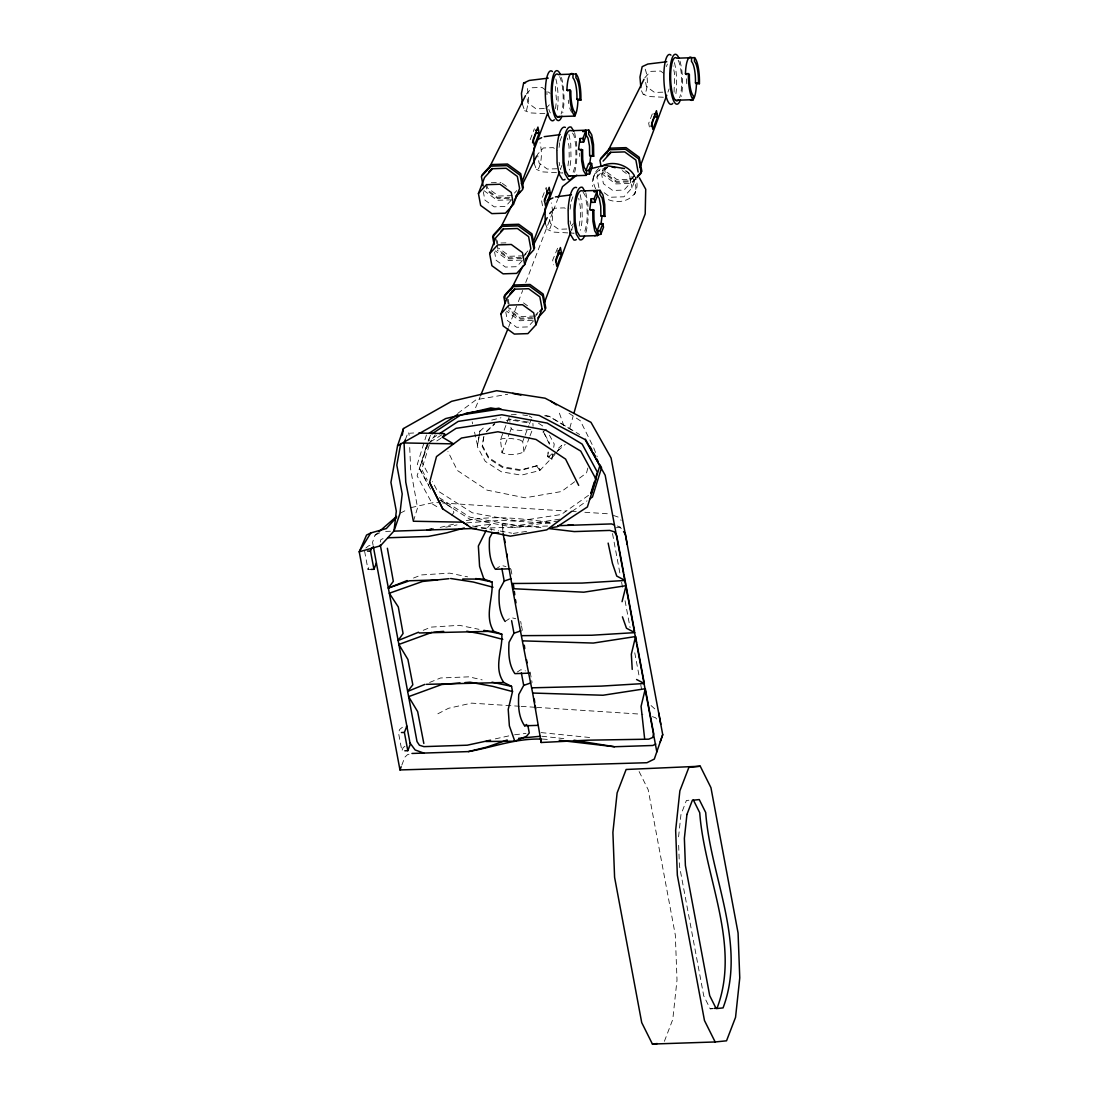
<?xml version="1.0" encoding="UTF-8"?>
<svg xmlns="http://www.w3.org/2000/svg" width="1099" height="1099" viewBox="0 0 1099 1099"><rect width="100%" height="100%" fill="white"/><g stroke="black" fill="none" stroke-linecap="round" stroke-linejoin="round"><path stroke-width="0.75" stroke-dasharray="5 3.75" d="M555.544 108.65L556.465 100.174L555.325 86.409M674.072 92.261L674.621 74.141L673.083 65.913M678.578 836.82L680.954 814.661L686.394 800.484L689.142 800.209M559.075 147.417L559.693 142.746M567.949 165.853L569.2 156.498L569.021 146.346L567.496 138.117M570.106 209.208L570.724 204.524M579.2 226.078L580.437 216.723L580.272 206.571L578.733 198.342M479.191 435.726L479.988 430.698L477.309 446.592L485.25 461.346L501.364 471.801L521.338 475.153L539.829 470.523L555.036 454.45M478.93 437.402L477.612 445.796L473.724 428.569M483.615 437.127L482.159 446.428L488.684 458.544L502.614 467.597L520.486 470.592L537.342 465.646L540.131 469.726M483.917 436.33L482.461 445.631L488.986 457.747L502.93 466.787L520.802 469.795L537.342 465.646M548.236 452.706L547.742 455.797L552.179 458.338L551.863 459.135L547.439 456.593L548.167 451.95M551.863 459.135L552.66 454.107M553.704 447.389L554.239 444.037L549.473 435.19M380.268 542.123L380.817 539.664L384.485 537.892M587.814 468.078L586.523 472.941L575.986 480.771M569.818 428.006L573.019 416.535M429.256 445.081L421.728 469.465L427.346 480.112M426.426 434.998L417.318 464.273L428.596 485.085M427.099 444.422L419.502 468.806L431.536 490.978M425.808 448.117L417.112 475.867L432.415 504.015L439.751 508.411M377.589 532.946L375.047 535.158L372.547 542.343L373.179 545.722M560.655 168.71L561.85 165.523M571.301 230.543L573.087 225.748M667.931 92.11L669.126 88.909M405.297 439.751L407.756 433.349L413.691 432.979M530.171 139.697L534.375 128.748M370.967 569.406L368.014 569.502L369.237 566.301L371.077 564.845M413.389 521.242L417.565 507.793L410.655 469.246L409.639 445.535M559.899 141.194L562.221 135.136M508.562 327.214L517.753 303.255M518.371 301.648L522.671 290.466M525.734 282.484L552.715 212.176M553.333 210.582L557.619 199.4M571.137 201.405L573.458 195.361M593.597 176.843L594.82 173.656M598.9 187.586L596.949 177.104L600.013 169.122M529.443 437.388L523.921 451.771C517.602 455.192 508.603 455.384 501.996 452.747L500.457 439.724L503.521 431.728M504.125 430.135L509.648 415.752M501.996 452.747L509.359 433.569M509.977 431.976L511.2 428.789L509.977 422.909M666.406 66.599L667.381 64.072M523.921 451.771L522.698 441.537L524.539 436.756M525.157 435.149L528.839 425.56M529.443 423.967L531.284 419.172M401.808 765.138L404.872 757.142L407.55 754.628L411.96 753.461M652.298 113.925L648.698 123.308L649.866 129.545M530.048 435.795L533.125 427.799M604.162 192.71L610.371 197.243L623.957 196.79L631.98 187.998L636.28 176.815M549.39 444.202L543.167 431.275L549.692 443.405M635.675 191.405L634.439 194.605A22.282 18.477 21 0 0 621.718 168.916M547.439 456.593L547.742 455.797M664.387 1041.316L672.78 1019.432L677.011 979.965L675.322 935.07L648.19 789.741L637.502 768.311M475.592 407.729L480.153 396.698M451.771 515.527L453.901 512.354L452.431 508.466L440.685 499.839M427.662 445.507L425.766 448.172L429.901 445.466M428.61 444.175L435.245 434.833M555.984 453.159L561.713 445.397L556.932 449.546M487.599 527.547L490.305 524.305L491.445 530.391M526.256 94.157L532.108 87.755L542.013 87.425L550.159 93.374M545.942 108.513L549.843 104.24M514.469 193.081L516.764 190.58M511.049 200.375L505.485 206.475L494.193 206.846L484.879 200.059L483.326 191.762M644.783 77.782L650.622 71.366L660.54 71.037L664.607 74.004M552.632 210.335L554.583 208.192L564.488 207.876L568.568 210.843M524.566 254.57L528.015 250.792M522.808 257.413L526.242 253.649M596.949 177.104L604.972 168.312L608.365 168.202M608.228 166.402L601.551 173.711L603.406 183.684L612.72 190.457L624.012 190.086L630.689 182.777L628.834 172.804L624.85 169.905M522.3 260.6L516.736 266.7L505.43 267.071L496.13 260.284L494.577 251.987M571.356 225.748L573.307 223.619M634.15 175.442L630.702 179.206L617.116 179.659L605.934 171.513L605.096 167.021M634.673 175.785L630.098 180.813L616.512 181.266L605.315 173.106L604.203 167.117M635.579 178.326L632.42 181.775L616.374 182.31L603.172 172.694L602.582 169.548M636.019 178.766L631.801 183.382L615.77 183.904L602.554 174.288L601.675 169.576M535.817 314.781L538.112 312.281M534.059 317.638L538.634 312.624M533.537 320.826L527.973 326.911L516.667 327.296L507.367 320.51L505.815 312.212M479.672 431.495L485.689 425.808M486.72 431.042L494.825 423.376M486.417 431.838L494.509 424.187M552.165 453.708L548.58 456.827L551.506 456.319L556.492 451.977M557.743 450.892L565.229 444.381M542.865 432.086L546.299 429.283M365.83 548.044L368.577 545.846L372.987 544.692M404.94 746.235L403.099 747.691L401.877 750.892L398.47 732.621L399.693 729.434L402.44 727.236L406.85 726.082M457.747 413.389L476.183 399.706L507.669 394.28M574.667 481.747L561.507 491.528L525.061 497.806L486.953 490.113L457.376 470.482L447.925 451.497M588.514 495.347L561.287 514.511L517.711 521.132L472.35 512.821L437.196 490.497L432.388 481.623M572.181 511.296L587.058 500.828M495.388 569.282L501.295 565.408L505.98 566.562M505.128 621.457L511.035 617.569L515.719 618.737M517.231 672.08L520.775 669.744L525.459 670.898M436.715 435.52L428.102 441.166L430.561 434.778L421.961 462.404L429.173 475.716M430.135 442.018L443.9 433.542M436.798 440.96L440.933 438.254M500.457 439.724L502.037 438.721L510.389 438.364L519.937 439.943L522.698 441.537M400.393 513.109L408.017 509.167M437.869 713.787L448.529 708.278L471.526 703.126L519.497 706.259M375.047 535.158L379.485 532.974M423.239 630.304L431.083 627.117L459.396 625.317L478.985 629.329M429.599 682.465L440.575 677.973L469.012 676.833L482.145 679.883M533.977 163.133L536.477 169.425L538.606 168.573C542.205 160.481 541.903 151.154 540.035 142.65M545.214 223.344L547.714 229.65L549.843 228.798C553.443 220.707 553.154 211.365 551.272 202.875M413.485 578.06L421.343 574.942L449.656 573.142L467.611 576.824M607.527 167.556L600.178 169.631A22.282 18.477 21 0 0 592.485 186.432M453.571 524.182L439.449 527.589M495.319 738.858L512.958 734.984M491.72 420.106L500.952 417.785M506.392 420.477L511.365 419.227L529.237 422.236L528.921 423.033L511.049 420.038M411.067 507.587L434.05 502.449L440.905 502.889M445.796 527.218L457.047 524.882M559.707 519.154L516.557 525.707L469.932 517.162L439.051 497.559M558.841 520.899L515.252 527.52L469.891 519.209L440.369 500.457M513.233 533.413L519.978 532.397M521.654 532.136L526.723 531.38M530.721 429.311L521.517 430.52L513.041 429.846L511.2 428.789M615.728 527.822L619.918 527.286L622.02 529.622M466.264 520.665C495.058 514.73 524.292 519.03 553.031 522.767M475.62 526.105L490.305 524.305M514.579 734.791L526.009 733.39M641.431 90.75L643.19 94.28L645.072 94.088C648.3 85.818 648.025 75.804 644.618 67.643M522.313 103.979L524.663 110.669L526.545 110.477L528.729 100.105L527.273 86.395M678.66 845.31L679.416 865.669L703.731 995.845L710.188 1008.813L712.935 1008.525M466.677 522.89L501.46 520.267L551.533 523.495M511.241 414.763L516.255 414.543M662.821 92.179L654.564 92.453L646.404 86.505L645.594 82.137M544.293 108.567L536.037 108.842L527.877 102.894L527.067 98.525M557.193 168.738L547.288 169.054L539.128 163.119L537.493 154.382L543.346 147.98L553.25 147.651L557.33 150.618M491.308 182.736L500.993 182.42M512.175 195.595L498.589 196.048L487.407 187.902L486.28 181.912M509.867 197.257L497.984 197.641L486.788 189.495L486.225 186.5M509.084 198.328L497.861 198.699L485.964 190.031M511.681 199.812L497.243 200.293L484.027 190.677M566.782 229.004L558.526 229.279L550.365 223.344L549.555 218.976M500.938 243.016L509.016 242.742M523.426 255.82L509.84 256.273L498.644 248.113M521.105 257.468L509.222 257.867L498.039 249.72L497.201 245.228M521.929 258.499L509.098 258.924L497.215 250.256M521.311 260.092L508.48 260.518L495.278 250.902M534.663 316.045L521.077 316.498L509.895 308.338M532.356 317.693L520.459 318.092L509.277 309.945L508.439 305.453M533.166 318.724L520.335 319.15L508.452 310.481M532.562 320.317L519.731 320.743L506.515 311.113M385.639 531.408L390.447 531.257M481.403 528.234L547.618 526.036M710.188 1008.813L713.182 1008.717M663.343 97.248L649.042 96.533L643.19 94.28M544.816 113.623L530.515 112.922L524.663 110.669M556.506 172.667L542.247 171.87L536.477 169.425M558.1 172.763L562.853 173.024L560.366 168.916M567.757 232.892L553.484 232.095L547.714 229.65M569.337 232.974L574.104 233.249L571.604 229.142M442.622 502.999L565.985 511.049M572.84 511.488L576.274 511.708M584.847 512.271L608.832 513.837M521.214 706.369L534.925 707.261M536.628 707.371L642.874 714.295M503.163 533.647L502.147 523.907L544.211 528.001M541.106 732.593L591.523 737.69M542.302 739.036L549.074 739.545M541.78 736.248L557.111 737.855M558.814 738.033L567.29 739.119M522.781 414.927L527.547 415.71M545.75 415.573L549.074 416.191L579.599 434.531M544.582 415.765L549.624 416.7L574.406 431.577M472.488 525.981L498.561 530.735M500.196 531.037L511.598 533.125M613.407 515.417L617.995 517.011L621.141 520.404M652.408 716.644L655.457 717.702L657.559 719.969M617.24 525.995L620.111 527.025L622.693 530.487M529.141 415.972L531.902 417.579M538.537 423.266L545.255 427.621M569.048 413.265L580.313 420.738L593.405 447.032L597.183 456.758M622.295 170.579L629.754 176.019L631.98 187.998M502.325 183.382L508.974 188.231M523.481 302.857L528.798 306.731M651.048 705.558L655.622 709.624M537.026 466.443L539.829 470.523M572.538 133.075L573.98 135.452L575.766 144.999L575.958 156.772A29.646 7.528 88.1 0 1 573.019 172.488M583.061 192.105L585.217 195.677L587.003 205.225L587.196 216.998A29.646 7.528 88.1 0 1 583.665 233.922M559.405 413.197L563.677 425.231M472.172 421.879L472.666 423.871M408.649 432.882L409.199 435.369M546.807 190.498L546.217 187.407L541.422 199.908L542.59 206.159M557.578 248.237L552.66 260.133L553.539 264.818M574.626 132.691L576.673 143.708L576.906 157.308A34.22 8.696 88.1 0 1 574.337 173.189M585.863 192.916L587.924 203.933L588.144 217.533A34.22 8.696 88.1 0 1 585.588 233.414M568.994 134.463L570.766 143.914L570.985 157.514A34.22 8.696 88.1 0 1 569.323 170.043M580.245 194.688L582.003 204.139L582.236 217.739A34.22 8.696 88.1 0 1 580.56 230.268M559.13 162.336L559.748 165.633M570.065 220.913L570.683 224.21M612.514 533.564L620.344 575.56M621.608 582.278L622.858 588.995M625.056 600.741L630.07 627.611M634.769 652.806L639.481 678.001M640.731 684.718L641.665 689.746M497.243 240.626L497.806 243.621M508.219 299.354L509.057 303.846M496.075 239.239L496.913 243.731M507.326 299.464L508.164 303.956M510.939 569.213L512.052 575.175M520.679 621.375L521.228 624.356M521.503 625.853L522.341 630.318M530.13 672.066L532.081 682.493M502.147 523.907L503.603 531.737M364.607 551.231L368.014 569.502M532.919 423.349L533.056 426.316M509.785 418.623L509.909 421.48M579.681 153.214L579.736 156.443M678.193 60.225A21.637 5.495 88.1 0 1 679.608 97.674M686.793 83.771A17.749 4.506 88.1 0 1 686.422 76.078M679.965 61.118A24.989 6.347 88.1 0 1 681.298 96.437M674.415 62.616A24.989 6.347 88.1 0 1 675.885 93.786M633.972 174.892A22.282 18.477 21 0 1 631.994 196.446A22.282 18.477 21 0 1 607.541 199.331M595.713 188.822A22.282 18.477 21 0 1 598.708 168.422M559.666 76.614A21.637 5.495 88.1 0 1 561.081 114.062M571.906 112.373A17.749 4.506 88.1 0 1 569.722 107.99M568.732 103.567A17.749 4.506 88.1 0 1 568.265 100.16M550.365 112.922A18.656 4.739 88.1 0 1 548.868 109.337M546.959 94.638A18.656 4.739 88.1 0 1 546.972 91.464M561.438 77.507A24.989 6.347 88.1 0 1 562.77 112.812M555.888 79.004A24.989 6.347 88.1 0 1 557.111 111.658"/><path stroke-width="1.5" d="M503.163 533.647C511.859 587.003 521.956 640.085 532.658 693.043L603.021 695.241L645.305 688.73L653.713 733.761L652.669 737.498L648.767 739.174L588.089 740.176L541.175 742.498L541.271 739.036M557.001 116.645L574.75 116.068L574.873 112.277A17.749 4.506 88.1 0 1 570.876 90.887L569.886 89.981L566.919 90.077A21.637 5.495 88.1 0 1 573.06 74.1L572.95 77.892A17.749 4.506 88.1 0 1 576.934 99.267L577.923 100.188L580.89 100.091A21.637 5.495 88.1 0 0 576.013 74.004L558.265 74.595A21.637 5.495 88.1 0 0 552.151 96.176A21.637 5.495 88.1 0 0 559.844 116.357M576.013 74.004L575.903 77.795A17.749 4.506 88.1 0 1 579.901 99.171L580.89 100.091M675.528 100.27L693.277 99.679L693.4 95.888A17.749 4.506 88.1 0 1 689.403 74.498L688.414 73.592L685.446 73.688A21.637 5.495 88.1 0 1 691.587 57.711L691.477 61.503A17.749 4.506 88.1 0 1 695.461 82.892L696.45 83.799L699.417 83.703A21.637 5.495 88.1 0 0 694.541 57.615L676.792 58.206A21.637 5.495 88.1 0 0 670.678 79.801A21.637 5.495 88.1 0 0 678.358 99.982M694.541 57.615L694.431 61.407A17.749 4.506 88.1 0 1 698.428 82.796L699.417 83.703M586.358 175.359L586.578 171.293L584.201 167.378L582.745 159.561L582.58 149.904L578.527 149.382L579.97 138.529L582.923 138.433L585.616 131.413L582.662 131.509L585.877 130.204L585.657 134.284L588.034 138.186L589.49 146.016L589.655 155.66L593.707 156.195L593.515 144.409L591.729 134.861L588.844 130.108L571.095 130.699A29.646 7.528 88.1 0 0 563.732 149.862L563.924 161.649L565.71 171.197L568.595 175.95L586.358 175.359L583.459 170.606L581.673 161.058L581.481 149.272M588.844 130.108L588.611 134.188L590.987 138.089L592.443 145.906L592.608 155.563L593.707 156.195M597.595 235.584L597.815 231.504L595.452 227.603L593.982 219.773L593.831 210.129L589.765 209.593L591.207 198.754L594.161 198.644L596.867 191.638L593.9 191.734L597.128 190.429L596.908 194.509L599.271 198.411L600.727 206.227L600.892 215.885L604.958 216.407L604.752 204.634L602.98 195.086L600.081 190.333L582.333 190.91A29.646 7.528 88.1 0 0 574.969 210.088L575.175 221.861L576.948 231.422L579.846 236.175L597.595 235.584L594.71 230.831L592.924 221.284L592.718 209.497M600.081 190.333L599.862 194.399L602.225 198.301L603.694 206.131L603.859 215.789L604.958 216.407M370.789 532.946L359.236 551.794L380.446 545.805L394.019 530.954L396.313 511.186L390.928 482.365L397.55 445.796L403.457 428.555L451.634 401.314L496.679 390.694L545.104 398.209L590.974 422.332L611.085 458.008L662.724 734.654L654.317 759.079L646.94 762.72L399.967 769.932L359.236 551.794L366.558 535.062L370.789 532.946L386.34 528.564L396.519 517.423M533.826 147.884L533.977 163.133M545.063 208.096L545.214 223.344M589.723 164.039L590.754 156.292M600.961 224.265L601.991 216.517M400.737 443.515L396.821 465.124L402.207 493.946L399.912 513.7L394.019 530.954M402.248 435.204L403.457 428.555M462.734 579.036L483.903 579.091L492.064 582.003C493.382 598.158 484.068 615.66 493.643 631.266L501.803 634.178C502.902 650.004 492.97 667.56 503.85 682.52L511.543 686.339L512.505 691.559L508.219 709.391L509.373 725.876L514.813 741.221L526.558 736.234L529.265 732.992L527.85 725.381M522.918 640.868L593.281 643.066L635.565 636.555L631.334 654.207L632.227 669.387M645.305 688.73L641.074 706.382L644.591 738.308M622.061 601.689L626.059 585.685L583.789 592.196L513.178 588.707M571.81 511.282L546.78 529.869L510.334 536.161L472.227 528.454L442.663 508.823L429.572 482.543L436.495 456.58L461.47 438.048L497.916 431.77L536.024 439.463L565.587 459.094L578.692 485.373M573.939 413.265L588.157 362.491L645.209 213.893L645.717 189.262L639.398 177.832M590.809 493.314L594.353 481.939M595.356 478.683L597.389 472.185L582.154 444.092L547.165 423.088L501.817 414.776L458.228 421.398L439.586 433.638M591.235 493.424L599.834 465.797L585.41 439.188M660.224 741.839L662.724 734.654M521.393 183.615L547.618 113.293M532.644 243.841L559.46 171.911M544.486 302.459L570.711 232.136M639.92 167.227L666.75 95.311M478.422 193.493L484.549 177.516L492.586 168.724L506.172 168.271L517.354 176.431L519.593 188.41L513.453 204.387L505.43 213.179L491.844 213.618L480.661 205.472L478.422 193.493L486.445 184.701L500.031 184.247L511.227 192.407L513.453 204.387M548.236 78.139L529.292 80.433L523.632 83.043L521.448 93.415L522.313 103.979M462.899 522.176L413.389 521.242L405.751 482.035L404.075 442.938L405.297 439.751M489.659 253.718L495.8 237.741L503.823 228.949L517.409 228.496L528.605 236.656L530.831 248.635L524.704 264.612L516.681 273.39L503.095 273.843L491.899 265.697L489.659 253.718L497.696 244.926L511.282 244.473L522.465 252.633L524.704 264.612M532.548 142.801L536.037 132.759L539.005 132.663M539.114 133.281L534.306 145.837L533.139 139.587L537.933 127.086L539.114 133.281L536.161 133.377M500.91 313.943L507.037 297.966L515.06 289.174L528.646 288.721L539.843 296.867L542.082 308.846L535.941 324.823L527.918 333.615L514.332 334.069L503.15 325.922L500.91 313.943L508.933 305.151L522.52 304.698L533.702 312.844L535.941 324.823M544.39 201.447L547.398 193.603L546.807 190.498M550.365 193.506L545.544 206.062L544.376 199.812L549.184 187.311L550.365 193.506L547.398 193.603M507.944 328.821L480.799 395.118M558.237 197.793L562.537 186.61L576.783 175.153M579.97 138.529L580.643 142.183L583.61 142.073L586.303 135.067L585.616 131.413M588.899 170.414L591.592 163.394L588.624 163.49L585.932 170.51L588.899 170.414L589.572 174.054L586.619 174.164M555.641 261.672L558.649 253.828L558.058 250.723M589.572 174.054L592.265 167.048L591.592 163.394M561.603 253.732L556.781 266.288L555.627 260.037L560.421 247.536L561.603 253.732L558.649 253.828M591.207 198.754L591.894 202.395L594.847 202.298L597.54 195.279L596.867 191.638M597.856 234.375L597.183 230.735L599.875 223.715L602.829 223.619L603.516 227.259L600.823 234.279L594.641 235.681M600.823 234.279L600.136 230.625L602.829 223.619M399.967 769.932L401.19 766.731M651.075 126.412L654.564 116.37L657.532 116.274M657.642 116.892L652.833 129.448L651.666 123.212L656.46 110.697L657.642 116.892L654.688 116.989M370.967 569.406L373.935 569.296L370.514 551.039L371.75 547.865M373.935 569.296L376.394 562.949M404.83 750.782L407.798 750.686L404.391 732.429L406.85 726.082M407.798 750.686L410.257 744.339L373.289 546.34M486.184 530.391L478.367 546.011L479.59 566.397L483.903 579.091M488.973 168.353L525.487 95.668M500.21 228.565L513.151 202.834M514.675 199.798L517.711 193.754M522.272 184.659L536.738 155.893M510.692 290.301L522.863 266.082M525.913 260.023L528.962 253.965M533.523 244.885L547.22 217.629M606.73 153.475L644.014 79.293M501.872 568.54L504.221 581.055L499.289 590.149C498.644 600.796 498.822 612.349 505.128 621.457M511.612 620.701L513.961 633.23L509.029 642.324C508.384 652.971 508.562 664.524 514.868 673.632L529.663 673.138M521.352 672.876L523.701 685.391L518.769 694.499C518.124 705.146 518.302 716.699 524.608 725.793L537.768 725.367M437.581 579.86L409.432 580.794L388.345 588.034L393.332 581.33L387.384 548.264M482.008 174.933L491.487 164.562L507.518 164.026L520.72 173.656L523.371 187.792M488.602 172.145L492.05 168.381M515.994 195.856L520.212 191.253M516.434 196.309L522.753 189.385L520.115 175.249L506.9 165.619L490.868 166.155L481.389 176.527L483.148 185.965M500.993 231.12L503.287 228.606M549.706 213.536L551.657 211.406M600.535 158.544L610.014 148.173L626.045 147.637L639.247 157.267L641.898 171.403L637.681 176.019M607.129 155.77L610.577 151.992M603.076 161.127L611.113 152.335L624.699 151.896L635.881 160.042L638.121 172.021M525.569 258.828L533.99 249.61L531.353 235.474L518.151 225.845L502.106 226.38L492.64 236.752L494.11 244.61M509.95 293.845L514.538 288.831M637.063 177.612L641.28 172.996L638.643 158.86L625.427 149.244L609.396 149.766L599.917 160.152L601.098 166.43M539.788 311.36L542.082 308.846M537.864 317.899L545.241 309.836L542.604 295.7L529.388 286.07L513.357 286.605L503.878 296.977L505.059 303.269M378.853 531.847L396.602 516.406M589.751 498.919L592.457 497.023L601.551 467.776L599.944 464.808M524.608 725.793L526.586 724.502M429.269 433.13L457.72 414.447M431.989 433.83L460.687 414.996L500.91 408.897M442.306 437.361L456.085 428.349L499.935 421.714L545.557 430.052L580.739 451.112L596.056 479.274L587.388 506.969L557.069 526.792L552.014 527.547M397.55 445.796L445.727 418.554L490.786 407.935L539.211 415.463L585.066 439.573L605.178 475.263L656.831 751.895M655.787 744.023L652.833 745.479L614.451 746.743L559.24 740.314M537.411 139.697L541.67 137.691M547.233 200.595L552.921 197.902M418.527 632.227L398.14 640.525L403.072 633.505L398.305 606.964L389.321 593.24L422.552 581.467L448.996 578.678M424.887 684.389L407.647 691.422L412.826 684.787L407.921 659.469L398.868 644.44L432.058 632.323M388.345 588.034L407.193 580.547M507.216 739.998L486.843 747.086L468.421 751.592L411.96 753.461M504.221 581.055L511.2 578.637M513.961 633.23L520.94 630.812M523.701 685.391L530.68 682.974M464.3 527.973L446.84 532.809L428.253 536.436L387.851 537.782M380.309 545.008L417.016 741.605L419.433 745.246L423.898 746.633L467.226 745.191L490.552 740.176M590.658 168.71L604.574 165.358L624.548 168.559M431.701 529.114L427.058 530.034L433.308 529.1M468.421 751.592C492.517 747.389 515.788 738.349 540.612 739.091M466.017 413.197L499.166 408.155M518.577 738.322L540.09 736.303M498.63 532.466L492.009 533.427L489.55 537.988C488.904 548.635 489.082 560.188 495.388 569.282L510.183 568.787M544.184 136.674L560.202 134.627M555.421 196.9L571.439 194.853M666.763 61.75L647.819 64.044L642.159 66.668L639.975 77.04L640.841 87.59M523.632 83.043L525.501 82.851M700.255 766.223L688.881 767.39L679.869 790.854L675.651 830.308L677.341 875.202L704.473 1020.531L715.161 1041.962L726.535 1040.808L735.547 1017.344L739.764 977.89L738.075 932.996L710.943 787.667L700.255 766.223L626.128 769.479L617.116 792.929L612.899 832.396L614.588 877.29L641.72 1022.62L652.408 1044.05L715.161 1041.962M714.309 1008.387L717.07 1008.113C741.179 944.632 704.28 876.466 699.733 812.738L693.277 799.784M652.408 1044.05L657.284 1043.555M433.707 632.2L443.666 631.375M460.055 683.001L441.798 684.498L408.622 696.642L417.661 711.63L423.829 743.474M465.028 682.603L470.015 682.191L492.778 686.367L512.505 691.559M625.826 584.38L625.084 580.464L582.085 583.074L512.203 583.487M637.022 644.371L644.33 683.509L601.318 686.106L531.682 687.823M485.799 741.495L514.813 741.221M695.461 82.892L698.428 82.796M576.934 99.267L579.901 99.171M654.097 113.884L657.051 113.788M535.57 130.273L538.524 130.177M582.58 149.904L578.527 149.382M589.655 155.66L592.608 155.563M547.288 192.984L550.242 192.875M593.831 210.129L589.765 209.593M600.892 215.885L603.859 215.789M597.183 230.735L600.136 230.625M558.526 253.196L561.493 253.1M393.662 531.147L476.307 528.399M557.811 525.693L611.47 523.921L614.355 524.951M367.561 551.135L370.514 551.039M419.172 632.969L493.643 631.266M426.426 684.334L503.85 682.52M401.423 732.525L404.391 732.429M521.943 635.662L591.825 635.236L634.824 632.639L626.485 628.243L622.432 616.855M418.719 433.075L443.9 433.542L444.807 434.064L442.457 437.237L453.571 443.886L404.075 442.938M568.114 524.8L573.087 525.185L569.749 524.786M549.225 528.605L574.282 531.586L609.794 530.419L614.259 531.806L616.676 535.433L623.628 572.648M450.659 578.5L473.298 582.03L493.025 587.223M574.021 740.204L614.451 746.743M466.773 631.211L483.038 634.205L502.765 639.384M612.074 167.048L615.289 167.666M512.629 393.415L520.912 395.091M475.771 578.527L492.064 582.003M483.876 630.345L501.803 634.178M491.995 682.177L511.543 686.339M423.788 753.076L415.147 749.971L410.009 743.034M636.582 679.512L644.33 683.509M625.084 580.464L616.745 576.068L612.445 563.389L608.145 543.098M461.745 521.572L467.597 525.088M550.75 401.121L556.382 404.858M685.446 73.688L686.449 74.595M566.919 90.077L567.922 90.983M623.545 531.641L625.262 533.963M573.788 131.317L571.288 127.196A34.22 8.696 88.1 0 0 562.784 149.327L563.018 162.927L565.065 173.958L568.403 179.453A34.22 8.696 88.1 0 0 573.28 175.95M585.025 191.542L582.525 187.421A34.22 8.696 88.1 0 0 574.021 209.552L574.255 223.152L576.316 234.183L579.654 239.678A34.22 8.696 88.1 0 0 584.517 236.175M590.259 446.95L591.88 449.931M593.487 452.898L595.109 455.879M596.716 458.86L598.337 461.827M429.613 482.488L442.705 508.768M541.175 742.498L532.658 693.043M582.923 138.433L583.61 142.073M594.161 198.644L594.847 202.298M623.916 574.214L624.795 578.898M626.059 585.685L634.535 631.073M635.565 636.555L636.733 642.819M534.609 248.017L531.971 233.867L518.755 224.251L502.724 224.787L493.245 235.159L494.124 239.87M545.846 308.242L543.208 294.092L530.006 284.476L513.961 285.012L504.496 295.384L505.087 298.53M658.768 712.935L660.774 724.214M625.194 533.111L627.213 544.39M535.227 705.668L535.749 708.773M526.517 659.702L527.039 662.807M515.486 599.779L516.008 602.884M506.79 553.814L507.298 556.905M534.265 699.06L534.732 702.44M524.292 645.209L524.759 648.575M514.318 591.344L514.785 594.724M504.578 539.183L505.045 542.549M513.453 584.723L513.879 588.02M693.277 99.679A21.637 5.495 88.1 0 1 688.414 73.592M696.45 83.799A21.637 5.495 88.1 0 1 690.323 99.775M672.78 103.375A24.989 6.347 88.1 0 1 663.92 80.076A24.989 6.347 88.1 0 1 670.967 55.142M680.405 99.803A24.989 6.347 88.1 0 1 672.011 96.108A24.989 6.347 88.1 0 1 670.775 63.33A24.989 6.347 88.1 0 1 678.825 57.959M601.4 166.444A22.282 18.477 21 0 1 633.972 174.892M576.274 239.582A34.22 8.696 88.1 0 1 573.733 239.87L570.395 234.375L568.334 223.344L568.114 209.758A34.22 8.696 88.1 0 1 576.604 187.613M570.793 175.703A29.646 7.528 88.1 0 1 568.595 175.95M565.023 179.371A34.22 8.696 88.1 0 1 562.496 179.645L559.157 174.15L557.097 163.133L556.863 149.533A34.22 8.696 88.1 0 1 565.367 127.388M574.75 116.068A21.637 5.495 88.1 0 1 569.886 89.981M577.923 100.188A21.637 5.495 88.1 0 1 574.626 115.876M561.877 116.192A24.989 6.347 88.1 0 1 553.484 112.496A24.989 6.347 88.1 0 1 552.248 79.719A24.989 6.347 88.1 0 1 560.298 74.347M554.267 119.764A24.989 6.347 88.1 0 1 545.392 96.465A24.989 6.347 88.1 0 1 552.44 71.531M686.93 814.469L684.375 838.331L685.391 865.462L709.707 995.653L716.163 1008.607L723.046 1007.907C747.155 944.439 710.256 876.274 705.709 812.546L699.252 799.577L692.37 800.292L686.93 814.469"/></g></svg>
